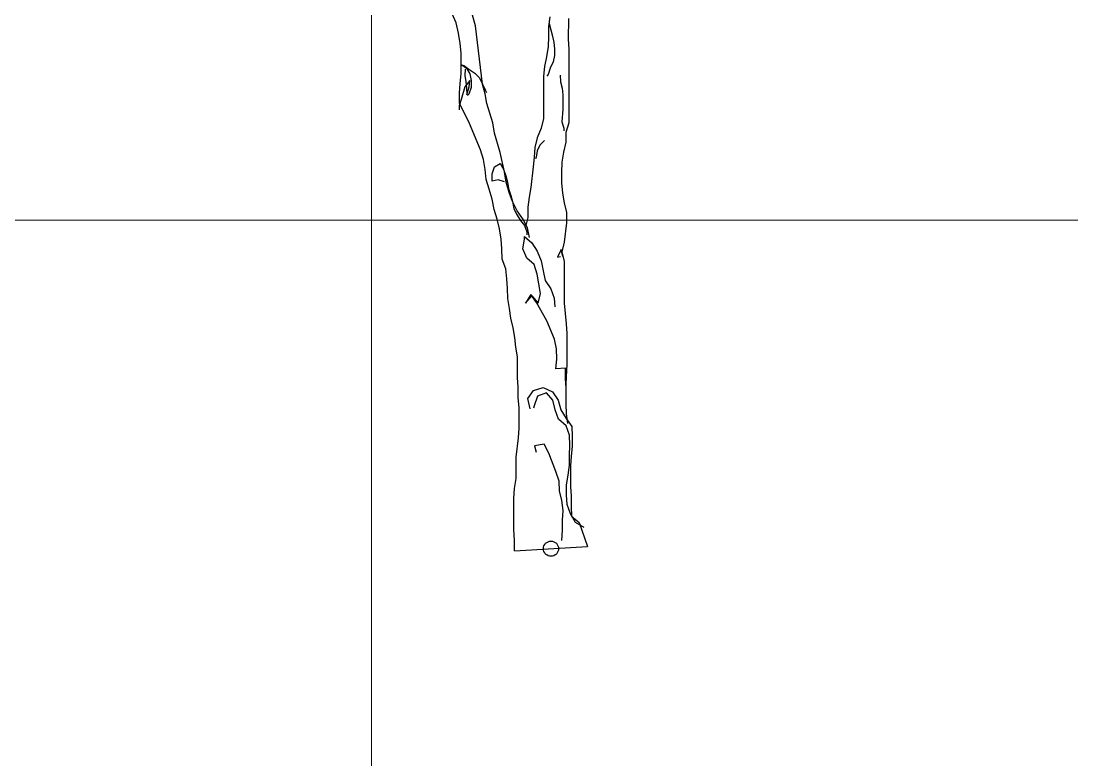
# Model space of a CAD drawing. Header units: millimetres. Extents: x 684983 to 685377, y 990360 to 990509.
# Drawn here: x 685137.092 to 685139.747, y 990428.674 to 990430.541 of the extents above; entities that cross this region are included whole.
import ezdxf

# ---------------------------------------------------------------- set-up
doc = ezdxf.new("R2010")
doc.units = ezdxf.units.MM
doc.layers.add('grid', color=8, linetype='Continuous', lineweight=9)
doc.layers.add('TEAK', color=7, linetype='Continuous')

# ---------------------------------------------------------------- blocks, each defined once
blk = doc.blocks.new('A$C25655A80')
for p, q in [((-0.178, 0.8721), (-0.1847, 0.8875)), ((-0.1453, 0.8672), (-0.1549, 0.9018)), ((-0.1742, 0.8548), (-0.178, 0.8721)), ((-0.0203, 0.8825), (-0.0223, 0.8662)), ((-0.0213, 0.871), (-0.0156, 0.8498)), ((0.0113, 0.845), (0.0114, 0.8796)), ((-0.1713, 0.8375), (-0.1742, 0.8548)), ((-0.1339, 0.7692), (-0.1453, 0.8672)), ((-0.0223, 0.8662), (-0.0223, 0.8489)), ((-0.0156, 0.8498), (-0.0137, 0.8392)), ((-0.1694, 0.8211), (-0.1713, 0.8375)), ((-0.0233, 0.8325), (-0.0262, 0.8152)), ((-0.0223, 0.8489), (-0.0233, 0.8325)), ((-0.0137, 0.8392), (-0.0127, 0.8287)), ((0.0123, 0.8277), (0.0113, 0.845)), ((-0.1694, 0.7865), (-0.1694, 0.8211)), ((-0.0262, 0.8152), (-0.0291, 0.7989)), ((-0.0127, 0.8171), (-0.0146, 0.8065)), ((-0.0127, 0.8287), (-0.0127, 0.8171)), ((0.0122, 0.7046), (0.0123, 0.8277)), ((-0.1704, 0.8028), (-0.1608, 0.7961)), ((-0.1656, 0.8009), (-0.1569, 0.7942)), ((-0.0291, 0.7989), (-0.031, 0.7825)), ((-0.0146, 0.8065), (-0.0195, 0.796)), ((-0.1714, 0.7702), (-0.1694, 0.7865)), ((-0.1627, 0.7942), (-0.1637, 0.7836)), ((-0.1637, 0.7836), (-0.1618, 0.773)), ((-0.1608, 0.7961), (-0.155, 0.7865)), ((-0.1569, 0.7942), (-0.1464, 0.7874)), ((-0.155, 0.7865), (-0.1531, 0.7749)), ((-0.1464, 0.7874), (-0.1387, 0.7797)), ((-0.1387, 0.7797), (-0.1339, 0.7692)), ((-0.031, 0.7825), (-0.0311, 0.7114)), ((-0.0233, 0.7854), (-0.0252, 0.7825)), ((-0.0195, 0.796), (-0.0233, 0.7854)), ((-0.0031, 0.7844), (-0.0022, 0.7729)), ((-0.1723, 0.7538), (-0.1714, 0.7702)), ((-0.1637, 0.7644), (-0.1695, 0.7432)), ((-0.155, 0.775), (-0.1637, 0.7644)), ((-0.1618, 0.773), (-0.1608, 0.7625)), ((-0.1608, 0.7625), (-0.1599, 0.7509)), ((-0.1599, 0.7509), (-0.156, 0.7644)), ((-0.1531, 0.7634), (-0.157, 0.7519)), ((-0.156, 0.7644), (-0.155, 0.775)), ((-0.1531, 0.7749), (-0.1531, 0.7634)), ((-0.1291, 0.7528), (-0.1339, 0.7692)), ((-0.1339, 0.7692), (-0.1291, 0.7595)), ((-0.0022, 0.7729), (0.0007, 0.7623)), ((0.0007, 0.7623), (0.0016, 0.7508)), ((-0.1724, 0.7365), (-0.1723, 0.7538)), ((-0.157, 0.7519), (-0.1589, 0.75)), ((-0.1291, 0.7595), (-0.1272, 0.7547)), ((-0.1262, 0.7365), (-0.1291, 0.7528)), ((0.0016, 0.7508), (0.0016, 0.7267)), ((-0.1695, 0.7432), (-0.1733, 0.7327)), ((-0.1733, 0.7327), (-0.1733, 0.7259)), ((-0.157, 0.7057), (-0.1724, 0.7365)), ((-0.1166, 0.7038), (-0.1262, 0.7365)), ((0.0016, 0.7267), (-0.0003, 0.7056)), ((-0.0311, 0.7114), (-0.0349, 0.6951)), ((-0.1503, 0.6894), (-0.157, 0.7057)), ((-0.1138, 0.6865), (-0.1166, 0.7038)), ((-0.0349, 0.6951), (-0.0417, 0.6787)), ((-0.0003, 0.7056), (0.0035, 0.695)), ((0.0035, 0.695), (0.0035, 0.6902)), ((0.0074, 0.6883), (0.0122, 0.7046)), ((-0.1369, 0.6586), (-0.1503, 0.6894)), ((-0.1042, 0.6538), (-0.1138, 0.6865)), ((-0.0417, 0.6787), (-0.0455, 0.6624)), ((-0.0292, 0.6739), (-0.0369, 0.6662)), ((0.0073, 0.671), (0.0074, 0.6883)), ((-0.1321, 0.6423), (-0.1369, 0.6586)), ((-0.0455, 0.6624), (-0.0465, 0.646)), ((-0.0417, 0.6566), (-0.0436, 0.646)), ((-0.0369, 0.6662), (-0.0417, 0.6566)), ((0.0035, 0.6546), (0.0073, 0.671)), ((-0.1292, 0.625), (-0.1321, 0.6423)), ((-0.0965, 0.6211), (-0.1042, 0.6538)), ((-0.0465, 0.646), (-0.0485, 0.6297)), ((-0.0436, 0.646), (-0.0446, 0.6432)), ((-0.0004, 0.62), (0.0006, 0.6373)), ((0.0006, 0.6373), (0.0035, 0.6546)), ((-0.1273, 0.6086), (-0.1292, 0.625)), ((-0.1177, 0.6182), (-0.1138, 0.6298)), ((-0.1138, 0.6298), (-0.1042, 0.6355)), ((-0.1042, 0.6355), (-0.0984, 0.6259)), ((-0.0984, 0.6259), (-0.0946, 0.6144)), ((-0.0937, 0.6038), (-0.0965, 0.6211)), ((-0.0485, 0.6297), (-0.0523, 0.5951)), ((-0.0004, 0.6027), (-0.0004, 0.62)), ((-0.1225, 0.5923), (-0.1273, 0.6086)), ((-0.1177, 0.6057), (-0.1177, 0.6182)), ((-0.1071, 0.6076), (-0.1177, 0.6057)), ((-0.0965, 0.6047), (-0.1071, 0.6076)), ((-0.0946, 0.6144), (-0.0917, 0.6038)), ((-0.0889, 0.5865), (-0.0937, 0.6038)), ((-0.0917, 0.6038), (-0.0898, 0.5932)), ((0.0015, 0.5854), (-0.0004, 0.6027)), ((-0.1177, 0.575), (-0.1225, 0.5923)), ((-0.0898, 0.5932), (-0.086, 0.5817)), ((-0.0831, 0.5711), (-0.0889, 0.5865)), ((-0.0523, 0.5951), (-0.0552, 0.5788)), ((0.0044, 0.5691), (0.0015, 0.5854)), ((-0.1139, 0.5577), (-0.1177, 0.575)), ((-0.086, 0.5817), (-0.0831, 0.5711)), ((-0.0754, 0.5557), (-0.0831, 0.5711)), ((-0.0831, 0.5711), (-0.0812, 0.5596)), ((-0.0552, 0.5788), (-0.0572, 0.5615)), ((0.0082, 0.5527), (0.0044, 0.5691)), ((-0.1091, 0.5413), (-0.1139, 0.5577)), ((-0.0812, 0.5596), (-0.0764, 0.5499)), ((-0.0764, 0.5499), (-0.0697, 0.5394)), ((-0.0658, 0.5422), (-0.0754, 0.5557)), ((-0.0572, 0.5615), (-0.0572, 0.5441)), ((0.0082, 0.5354), (0.0082, 0.5527)), ((-0.1053, 0.525), (-0.1091, 0.5413)), ((-0.0697, 0.5394), (-0.063, 0.5307)), ((-0.0582, 0.5268), (-0.0658, 0.5422)), ((-0.0572, 0.5441), (-0.061, 0.5307)), ((0.0043, 0.5028), (0.0082, 0.5354)), ((-0.1024, 0.5077), (-0.1053, 0.525)), ((-0.063, 0.5307), (-0.0591, 0.5201)), ((-0.0591, 0.5201), (-0.0591, 0.5153)), ((-0.0543, 0.5105), (-0.0582, 0.5268)), ((-0.1014, 0.4913), (-0.1024, 0.5077)), ((-0.0659, 0.4913), (-0.063, 0.5076)), ((-0.063, 0.5124), (-0.0505, 0.5018)), ((-0.063, 0.5076), (-0.063, 0.5124)), ((-0.0505, 0.5018), (-0.0419, 0.4874)), ((0.0004, 0.4864), (0.0043, 0.5028)), ((-0.1005, 0.474), (-0.1014, 0.4913)), ((-0.0592, 0.4759), (-0.0659, 0.4913)), ((-0.0419, 0.4874), (-0.0351, 0.4711)), ((-0.0015, 0.4903), (-0.0073, 0.4778)), ((-0.0073, 0.4778), (-0.0024, 0.4787)), ((0.0014, 0.4787), (-0.0015, 0.4903)), ((0.0043, 0.4701), (0.0004, 0.4864)), ((-0.0947, 0.4577), (-0.1005, 0.474)), ((-0.0467, 0.4653), (-0.0592, 0.4759)), ((-0.0419, 0.449), (-0.0467, 0.4653)), ((-0.0351, 0.4711), (-0.0313, 0.4547)), ((0.0042, 0.3999), (0.0043, 0.4701)), ((-0.0928, 0.4413), (-0.0947, 0.4577)), ((-0.0361, 0.4163), (-0.0419, 0.449)), ((-0.0313, 0.4547), (-0.0284, 0.4384)), ((-0.0919, 0.425), (-0.0928, 0.4413)), ((-0.091, 0.4077), (-0.0919, 0.425)), ((-0.0284, 0.4384), (-0.0188, 0.424)), ((-0.0881, 0.3913), (-0.091, 0.4077)), ((-0.0525, 0.4144), (-0.0612, 0.4)), ((-0.0612, 0.4), (-0.0506, 0.4124)), ((-0.0429, 0.4009), (-0.0525, 0.4144)), ((-0.0506, 0.4124), (-0.04, 0.3999)), ((-0.04, 0.3999), (-0.0361, 0.4163)), ((-0.0188, 0.424), (-0.0131, 0.4086)), ((-0.0131, 0.4086), (-0.0121, 0.3941)), ((-0.0862, 0.375), (-0.0881, 0.3913)), ((-0.0256, 0.3701), (-0.0429, 0.4009)), ((0.008, 0.3653), (0.0042, 0.3999)), ((-0.0823, 0.3586), (-0.0862, 0.375)), ((-0.0795, 0.3423), (-0.0823, 0.3586)), ((-0.0122, 0.3394), (-0.0256, 0.3701)), ((0.009, 0.3489), (0.008, 0.3653)), ((-0.0776, 0.326), (-0.0795, 0.3423)), ((-0.0093, 0.323), (-0.0122, 0.3394)), ((0.0089, 0.297), (0.009, 0.3489)), ((-0.0747, 0.3096), (-0.0776, 0.326)), ((-0.0084, 0.3057), (-0.0093, 0.323)), ((-0.0747, 0.275), (-0.0747, 0.3096)), ((-0.0103, 0.2894), (-0.0084, 0.3057)), ((0.006, 0.2903), (-0.0103, 0.2894)), ((0.006, 0.273), (0.006, 0.2903)), ((0.007, 0.2644), (0.0089, 0.297)), ((-0.0738, 0.2587), (-0.0747, 0.275)), ((0.007, 0.2567), (0.006, 0.273)), ((-0.0738, 0.2404), (-0.0738, 0.2587)), ((-0.0575, 0.2394), (-0.0478, 0.2529)), ((-0.0478, 0.2529), (-0.0315, 0.2577)), ((-0.0257, 0.249), (-0.0411, 0.2432)), ((-0.0315, 0.2577), (-0.0161, 0.2509)), ((-0.0152, 0.2365), (-0.0257, 0.249)), ((-0.0161, 0.2509), (-0.0065, 0.2365)), ((0.0069, 0.2297), (0.007, 0.2644)), ((-0.0719, 0.224), (-0.0738, 0.2404)), ((-0.0536, 0.2221), (-0.0575, 0.2394)), ((-0.0411, 0.2432), (-0.0469, 0.2269)), ((-0.0113, 0.2201), (-0.0152, 0.2365)), ((-0.0065, 0.2365), (-0.0017, 0.2201)), ((-0.0719, 0.1894), (-0.0719, 0.224)), ((-0.0469, 0.2269), (-0.0479, 0.2231)), ((-0.0056, 0.2048), (-0.0113, 0.2201)), ((-0.0017, 0.2201), (0.0069, 0.2057)), ((0.0079, 0.2134), (0.0069, 0.2297)), ((0.0098, 0.1971), (0.0079, 0.2134)), ((0.0069, 0.1932), (-0.0056, 0.2048)), ((0.0069, 0.2057), (0.0165, 0.1922)), ((-0.0729, 0.1731), (-0.0719, 0.1894)), ((0.0127, 0.1778), (0.0069, 0.1932)), ((0.0136, 0.1605), (0.0127, 0.1778)), ((0.0165, 0.1922), (0.0175, 0.1759)), ((-0.0768, 0.1404), (-0.0729, 0.1731)), ((-0.0297, 0.1625), (-0.046, 0.1596)), ((-0.046, 0.1596), (-0.0431, 0.149)), ((-0.022, 0.1471), (-0.0297, 0.1625)), ((0.0126, 0.1442), (0.0136, 0.1605)), ((0.0175, 0.1759), (0.0174, 0.1586)), ((-0.0105, 0.1163), (-0.022, 0.1471)), ((0.0126, 0.1269), (0.0126, 0.1442)), ((0.0155, 0.1423), (0.0145, 0.1259)), ((0.0174, 0.1586), (0.0155, 0.1423)), ((-0.0768, 0.1049), (-0.0768, 0.1404)), ((0.0107, 0.1105), (0.0126, 0.1269)), ((0.0145, 0.1259), (0.0145, 0.0913)), ((-0.0047, 0.1), (-0.0105, 0.1163)), ((0.0078, 0.0942), (0.0107, 0.1105)), ((-0.0797, 0.0876), (-0.0768, 0.1049)), ((-0.0038, 0.0836), (-0.0047, 0.1)), ((0.0078, 0.0769), (0.0078, 0.0942)), ((0.0145, 0.0913), (0.0154, 0.075)), ((-0.0807, 0.0712), (-0.0797, 0.0876)), ((-0.0807, 0.0183), (-0.0807, 0.0712)), ((0.0001, 0.0673), (-0.0038, 0.0836)), ((0.0087, 0.0606), (0.0078, 0.0769)), ((0.0154, 0.075), (0.0154, 0.0577)), ((0.002, 0.0509), (0.0001, 0.0673)), ((0.0145, 0.0452), (0.0087, 0.0606)), ((0.0154, 0.0577), (0.0164, 0.0413)), ((0.001, 0.0346), (0.002, 0.0509)), ((0.0231, 0.0307), (0.0145, 0.0452)), ((0.0164, 0.0413), (0.0289, 0.0307)), ((-0.0798, 0.001), (-0.0807, 0.0183)), ((0.001, 0.0173), (0.001, 0.0346)), ((0.0375, 0.0221), (0.0231, 0.0307)), ((0.0289, 0.0307), (0.043, -0.0101)), ((-0.0798, -0.0172), (-0.0798, 0.001)), ((0, 0), (0.001, 0.0173))]:
    blk.add_line(p, q)
blk = doc.blocks.new('TR')
blk.add_line((-0.0606, -0.0024, 1.3453), (0.0622, 0.0048, 1.3453))
blk.add_circle((0.0008, 0.0012, 1.3453), 0.0128)
blk.add_blockref('A$C25655A80', (0.0192, 0.0148, 1.3453))

msp = doc.modelspace()

# ---------------------------------------------------------------- linework, layer by layer
at = {"layer": 'grid'}
for p, q in [((685137.9771, 990509.1548), (685137.9771, 990377.9235)), ((685221.1591, 990430.0381), (685118.727, 990430.0381))]:
    msp.add_line(p, q, dxfattribs=at)

# ---------------------------------------------------------------- block references
at = {"layer": 'TEAK', "xscale": 1.5, "yscale": 1.5, "zscale": 1.5}
msp.add_blockref('TR', (685138.4295, 990429.206, 99.475), dxfattribs=at)

doc.saveas('drawing.dxf')
